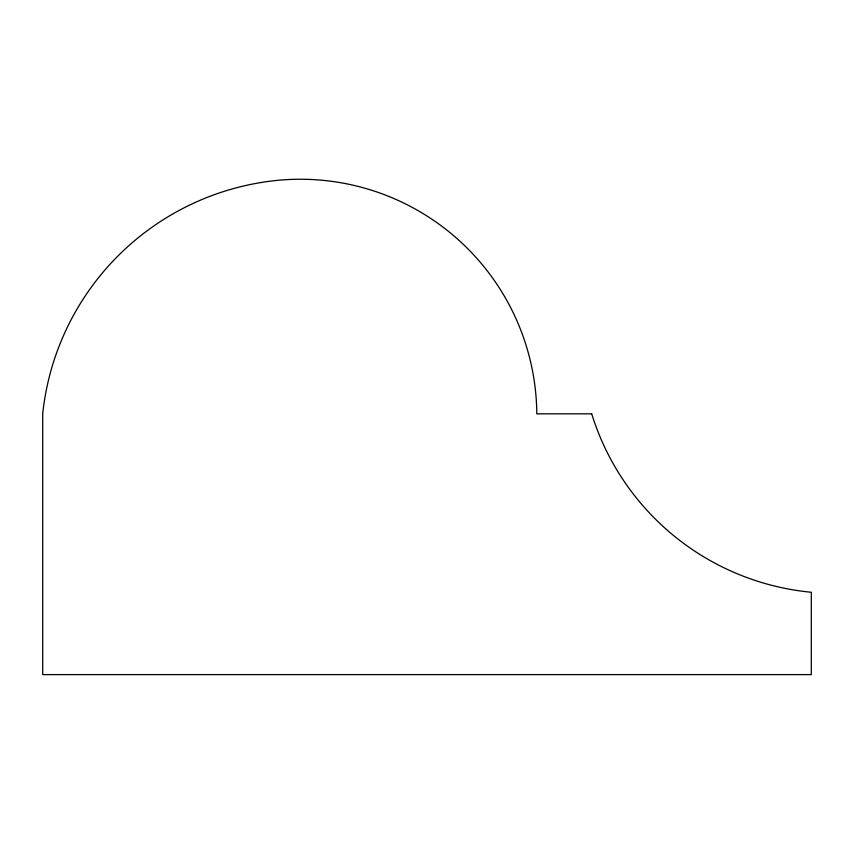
<?xml version="1.0" encoding="UTF-8"?>
<svg xmlns="http://www.w3.org/2000/svg" width="854" height="854" viewBox="0 0 854 854"><rect width="100%" height="100%" fill="white"/><g stroke="black" fill="none" stroke-linecap="round" stroke-linejoin="round"><path stroke-width="1.28" d="M591.705 413.827L536.803 413.827A236.451 236.451 0 0 0 276.023 180.504A262.221 262.221 0 0 0 42.7 413.827L42.7 674.607L811.3 674.607L811.3 592.249A255.047 255.047 0 0 1 591.705 413.827"/></g></svg>
